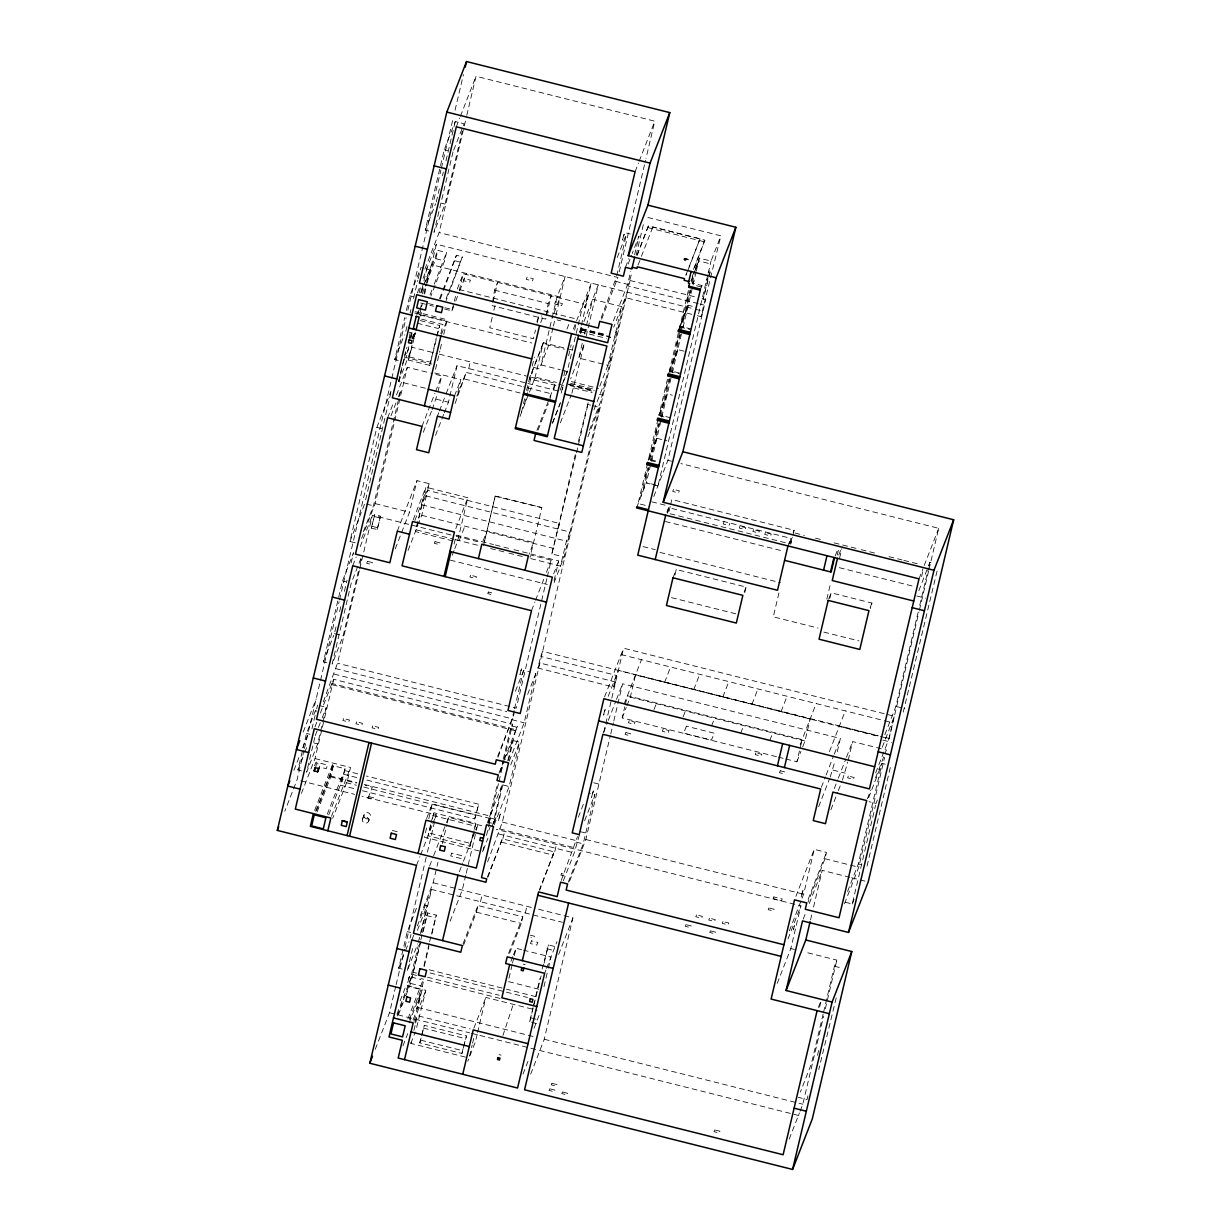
<?xml version="1.0" encoding="UTF-8"?>
<svg xmlns="http://www.w3.org/2000/svg" width="1231" height="1231" viewBox="0 0 1231 1231"><rect width="100%" height="100%" fill="white"/><g stroke="black" fill="none" stroke-linecap="round" stroke-linejoin="round"><path stroke-width="0.75" stroke-dasharray="5 3.75" d="M411.862 337.863C416.186 329.092 414.231 338.31 411.97 338.463M492.646 302.195L494.57 290.131L497.586 282.361L492.754 302.872M546.225 315.659L548.134 303.58L551.165 295.825L545.672 319.106L492.092 305.642M580.632 333.755L581.786 328.6L580.786 331.924L606.268 338.325M645.352 477.49L646.398 473.043M648.168 470.257L648.552 468.411M655.815 433.143L656.862 428.711M658.631 425.926L659.016 424.064M666.279 388.796L667.325 384.364M669.095 381.579L669.479 379.717M676.742 344.465L677.789 340.018M679.558 337.232L679.943 335.386M687.206 300.118L688.252 295.686M690.022 292.901L690.406 291.039M355.19 542.84L349.943 541.517L376.886 427.342L390.996 391.166M301.395 770.868L297.902 769.975L302.641 749.864M303.072 748.033L306.534 733.399L316.859 706.902M326.892 662.77L323.399 661.893L342.495 580.97L353.512 552.719L350.481 565.598M398.259 360.468L394.766 359.59L404.66 317.706M406.368 310.412L409.815 295.84L420.14 269.358M428.773 230.997L425.28 230.12L444.253 149.751L455.255 121.53L463.995 123.731L462.671 129.332M303.995 750.325L297.025 779.885L284.792 811.244M304.442 748.479L320.091 682.143M320.537 680.266L339.064 601.759M339.494 599.897L406.107 317.629M407.861 310.166L440.944 169.97M441.39 168.093L453.3 117.622M455.055 110.144L463.441 74.629M365.607 499.878L391.658 389.442M311.935 728.921L316.244 710.626M316.675 708.794L317.552 705.148M334.847 631.811L336.155 626.287M339.633 611.576L340.925 606.052M344.403 591.342L347.004 580.309M405.784 331.324L407.076 325.861M410.092 313.12L410.954 309.473M413.524 298.548L417.817 280.345M418.248 278.514L420.833 267.589L429.573 269.789L425.695 286.177M436.282 201.899L439.375 188.82M442.468 175.741L443.345 172.001M445.991 160.784L455.255 121.53M419.186 292.747L420.94 285.284M398.629 381.01L404.26 357.113M404.707 355.282L405.568 351.604M314.828 737.431L306.627 772.176L317.644 743.924L320.245 732.937M425.403 388.242L398.706 381.533L406.938 347.219M409.092 338.11L410.415 331.908M452.993 151.952L434.02 232.32L445.022 204.1L462.225 131.209M421.91 289.439L427.034 267.696M408.784 346.696L406.215 357.575L431.758 363.991M410.923 337.633L412.2 332.185M418.125 313.536L418.971 309.966M363.376 531.654L373.455 505.818L400.398 391.643L396.905 390.766M320.675 731.122L322.399 723.797M322.83 721.966L326.277 707.333L319.291 705.578M331.647 684.605L331.908 683.497L515.927 729.737L515.666 730.845L331.647 684.605L333.709 679.312L512.496 724.213L503.371 762.866M323.276 701.916L337.509 663.232L359.329 570.738M360.868 558.443L351.235 583.171L332.139 664.094L343.157 635.842L358.344 571.461M360.083 564.106L361.375 558.597M420.11 309.843L421.833 302.564M423.972 293.455L425.264 287.992M420.202 320.583L439.698 325.476L429.804 365.407L408.538 360.067L412.031 345.326M413.77 337.956L415.062 332.416M301.426 793.41L315.013 758.573L321.968 729.075M322.399 727.229L324.138 719.858M324.584 718.012L333.709 679.312M359.76 568.891L372.424 515.25L454.362 535.824M361.591 538.455L375.178 503.602L407.353 367.253L429.05 372.701M408.538 360.067L415.524 332.616M419.848 314.259L421.156 308.766M421.587 306.919L422.448 303.257M424.618 294.071L426.772 284.9M427.219 283.068L436.374 244.2L693.869 308.889M424.864 269.158L439.128 232.567L466.349 117.191M466.795 115.345L476.012 76.26L654.784 121.177L646.013 158.384M420.617 316.059L421.464 312.489M371.3 528.099L374.747 514.666L380.517 516.128L377.779 527.76L377.071 529.545L371.3 528.099L374.747 514.666M315.782 766.836L316.567 763.512L320.06 764.389L319.275 767.713M426.249 283.284L435.836 258.71L437.805 250.385L446.53 252.586L444.576 260.895L430.881 296.025M377.071 529.545L380.517 516.128M316.475 810.69L330.046 775.853L333.062 763.097L313.366 813.629M317.106 811.906L330.77 776.869L333.386 765.79L345.034 768.713L341.726 781.562L356.451 785.255M429.804 365.407L436.328 337.756M436.759 335.925L439.698 325.476M443.622 290.362L456.439 255.294L462.379 256.771L446.176 300.533M440.852 333.616L442.991 324.553L421.094 319.044M435.528 369.285L439.852 350.927M440.283 349.096L442.021 341.756M443.76 334.417L447.222 319.737L415.186 311.689M444.56 308.996L451.915 310.843L455.932 294.671M328.739 814.876L340.325 785.163L342.941 774.084L357.667 777.777M341.726 781.562L345.034 768.713M459.271 290.516L463.225 273.728L583.186 303.872L567.229 371.485L561.921 385.118M395.259 548.826L409.523 512.234L416.986 480.644L429.219 483.706L421.756 515.312L418.617 523.36M432.143 409.615L437.482 393.797M437.897 391.997L441.698 375.886L430.85 373.162M315.013 758.573L350.527 767.498L347.527 780.239L332.693 818.292M454.793 548.641L457.363 542.086L467.826 497.739L425.895 487.199L415.432 531.546L453.716 541.163M557.72 528.991L559.828 523.575L427.649 490.369L421.987 504.864L416.109 529.807L453.808 539.27M444.36 412.693L448.438 402.229L457.07 365.653L526.022 382.979M434.666 372.947L460.871 379.533L456.947 396.151L466.21 372.393L521.621 386.319M455.131 403.429L466.21 372.393M468.719 368.577L470.288 361.929M492.231 317.321L489.753 327.769L533.438 338.74L535.485 330.031M493.862 310.35L495.108 305.119M454.101 544.087L456.209 535.177L493.477 544.548M483.475 545.595L495.262 495.908L541.84 507.603L530.069 557.304M484.46 541.64L495.262 495.908M537.131 323.061L538.778 316.09M521.513 412.154L524.991 397.367M526.591 390.35L529.361 378.902L543.04 343.803L564.383 349.158M532.223 366.115L534.346 357.082M524.668 404.03L527.422 392.581M527.73 391.104L532.654 370.423M426.603 827.955L424.418 837.203L479.013 850.913M428.773 818.723L432.266 803.935L490.507 818.569L486.137 837.049M534.931 378.163L543.302 342.695L575.323 350.743M430.604 824.693L428.003 835.726L469.98 846.266L474.073 830.694M431.05 822.847L433.835 812.783L475.812 823.339L474.52 828.848M430.804 825.662L429.065 833.018L471.042 843.558M432.527 818.307L433.835 812.783M402.168 969.089L398.675 968.212L407.307 931.636L416.955 906.908M375.255 1049.304L389.519 1012.728L395.69 986.585M396.12 984.723L404.491 949.255M404.937 947.393L426.957 854.052M427.403 852.175L436.205 814.845L361.976 796.195M552.965 327.846L549.118 344.157L539.486 368.869L533.654 367.407M553.396 326.03L555.535 316.983M555.966 315.167L565.075 276.529L556.981 297.286L541.025 364.899L560.243 369.731M410.123 938.13L410.985 934.467M407.415 970.413L413.031 946.639M418.432 942.146L427.065 905.57L423.572 904.693M397.136 1016.037L408.677 986.416L418.371 945.377M421.448 932.329L431.573 889.428L562.49 922.311M420.233 915.879L433.143 882.765L437.99 862.208M442.391 843.527L446.807 824.847M447.253 822.97L448.576 817.369L483.26 826.078M405.876 995.617L410.631 983.431L420.356 941.761M420.802 939.884L422.125 934.283M422.556 932.421L427.588 912.894L436.313 915.095L431.542 935.314M500.017 998.418L420.925 978.553L420.71 979.445L411.985 977.245L421.417 939.053M423.172 931.575L427.588 912.894M549.657 400.398L551.226 393.751L523.467 386.78M553.735 389.935L555.304 383.287L529.392 376.778M423.987 965.612L429.188 943.546M429.619 941.7L436.313 915.095M424.172 966.581L428.942 946.347M563.844 375.855L565.568 368.546M568.584 355.759L571.169 344.788M574.631 330.17L575.923 324.692M409.369 1019.453L422.279 986.354L424.018 978.953M413.139 1019.714L417.894 1007.512L422.079 989.786L408.677 986.416M465.441 1057.106L410.846 1043.396L411.723 1039.703M413.908 1030.455L415.216 1024.915M415.647 1023.069L417.386 1015.683L470.165 1028.931M579.647 332.462L580.94 326.984M581.371 325.153L591.28 283.115L572.83 330.431M580.786 331.924L581.309 329.708L580.14 332.709M400.137 1000.818L406.138 985.431L425.849 990.386L415.909 1030.409M582.248 343.372L578.785 358.067L607.899 365.376L621.763 306.627L592.65 299.302L584.417 334.186M571.907 393.197L584.402 343.618L570.676 378.856M586.141 336.278L598.266 284.869L583.94 321.645M421.541 1035.471L424.341 1025.361L466.487 1035.948L461.933 1053.474L419.802 1042.888L421.11 1037.333M419.802 1042.888L424.341 1025.361M362.422 790.717L474.72 818.923L478.736 804.228L366.438 776.022M474.72 818.923L478.736 804.228M469.98 846.266L475.812 823.339M465.78 875.133L462.256 890.09L449.346 923.188M466.226 873.271L475.92 832.156M476.366 830.279L477.69 824.678L475.643 829.909M497.678 756.296L511.942 719.72L514.096 710.579M514.527 708.748L523.575 670.387L530.576 672.141M601.128 317.86L616.269 277.575M616.716 275.729L626.779 233.074L630.272 233.952M496.016 817.538L493.631 823.677L488.384 822.354L497.616 783.239M500.248 772.068L502.894 760.896M503.325 759.035L510.357 729.244L512.496 724.213M497.986 757.25L514.219 713.441M592.388 405.584L599.389 407.353L564.075 556.997L551.842 553.919L575.292 454.531M578.37 441.498L588.741 400.213M488.384 822.354L490.784 816.23L498.601 783.101M499.032 781.27L502.94 764.697M546.841 578.647L516.281 708.148L337.509 663.232M547.272 576.8L551.211 560.151L530.715 555.012M551.842 553.919L576.093 454.701M576.523 452.839L588.387 402.583M619.224 271.897L645.567 160.245M482.66 851.821L483.968 846.282M492.369 826.201L502.14 784.778L509.126 786.532L519.59 742.185L512.604 740.431L505.141 759.589M507.803 760.758L512.604 740.431M493.631 823.677L502.864 784.562M508.572 760.358L515.604 730.552L510.357 729.244M554.073 580.524L558.705 560.921L513.973 549.688M463.502 945.27L476.412 912.171L477.982 905.524L522.821 916.787L521.252 923.435L509.019 954.794M480.49 901.707L482.06 895.06M425.541 495.785L569.953 532.054L566.414 541.148L560.52 566.075L527.36 557.751M509.234 761.112L524.175 722.797L535.808 673.465L532.315 672.588M613.361 320.937L627.625 284.361L630.687 271.374M634.627 254.694L638.997 236.137L632.211 253.555M487.614 861.869L502.356 822.062L627.395 292.193L613.715 327.246M615.608 682.02L613.623 687.067L537.916 668.048L540.671 656.4L542.64 651.353L877.995 735.599M627.148 292.793L629.903 281.16M698.192 303.58L628.025 285.961L632.288 271.436M636.15 255.048L643.89 222.272M487.984 876.995L502.34 838.834L554.181 851.867L539.809 890.013M502.971 838.557L504.925 830.248M637.258 255.171L648.383 225.95L704.871 240.153L693.745 269.358M652.476 228.566L652.876 226.904L700.039 238.752L686.129 275.098M461.933 1053.474L463.256 1047.92M463.687 1046.058L466.487 1035.948M469.519 1056.167L472.135 1045.088M472.566 1043.242L474.32 1035.856M477.151 1034.394L475.412 1041.78L467.811 1061.276M477.597 1032.547L485.876 997.433L537.039 1010.297M512.111 964.904L508.188 981.538L539.455 989.385M512.542 963.057L513.85 957.518M514.296 955.671L516.035 948.285L521.559 949.67M525.329 912.971L526.899 906.324M683.882 259.556C684.605 255.848 691.807 261.311 686.436 260.926C681.005 259.987 686.929 257.879 688.344 260.68M554.796 851.575L556.751 843.266M647.598 463.256L638.089 503.541L649.737 506.464M658.062 418.909L648.552 459.209L660.201 462.133M670.664 417.786L659.016 414.862L668.525 374.563M679.466 373.024L669.479 370.516L678.989 330.231M691.591 329.108L679.943 326.184L689.452 285.884M640.905 496.324L647.614 467.903M649.629 459.348L650.845 454.208M651.368 451.992L658.077 423.572M660.093 415.001L661.309 409.861M661.832 407.646L668.541 379.225M670.156 372.377L671.772 365.515M672.295 363.299L679.404 333.17M679.804 331.462L682.236 321.183M682.759 318.967L689.468 290.547M691.483 281.976L694.946 271.066M643.721 489.107L649.214 465.826M650.43 460.686L653.661 446.991M654.184 444.76L659.678 421.494M660.893 416.355L664.125 402.645M664.648 400.429L670.141 377.148M671.357 372.008L674.588 358.298M675.111 356.082L680.605 332.801M681.005 331.093L685.052 313.967M685.575 311.751L691.068 288.469M692.284 283.33L694.299 274.759M650.584 464.764L646.275 482.998L657.923 485.922M651.645 460.471L661.047 420.417M661.801 417.232L671.51 376.071M672.264 372.885L681.974 331.739M683.036 327.446L692.622 286.792M693.068 284.946L696.115 272.02M696.3 270.974L699.377 258.156L711.026 261.08L720.874 235.829L647.029 217.272M701.67 286.623L701.932 285.515L691.945 283.007M536.424 1023.5L529.699 1021.807L533.054 1007.604M533.469 1005.819L534.762 999.726M535.654 996.556L539.994 978.183M542.163 968.982L548.441 944.9L555.166 946.593M529.699 1021.807L541.117 975.952M544.133 963.165L548.441 944.9M707.763 274.944L658.062 485.568L646.413 482.644M708.194 273.097L711.026 261.08M707.933 278.868L703.101 299.318L710.687 270.312L708.81 275.144M561.259 880.442L577.493 836.649M563.306 880.873L574.2 852.929L579.909 833.233M613.623 687.067L616.377 675.419L540.671 656.4M697.285 315.69L700.978 316.613L720.874 235.829M603.759 732.168L623.578 648.198L894.368 716.227L881.95 748.063M653.799 496.508L667.91 460.302L705.594 300.179M543.994 986.616L547.918 969.997M548.364 968.151L550.98 957.056L523.39 950.132M568.26 882.196L583.202 843.881L594.835 794.564L589.587 793.241M569.538 881.334L585.833 839.511L610.314 735.784M610.761 733.922L613.392 722.782M613.823 720.92L622.594 683.774L840.388 738.477L836.88 753.341M667.417 512.835L668.633 507.634L790.933 538.362L789.702 543.548M667.571 513.127L669.202 506.187L666.863 512.188M530.669 1074.109L544.256 1039.256L572.907 917.88L534.254 908.17M670.172 506.449L668.525 513.373L790.825 544.087L792.456 537.162M670.572 504.71L671.803 499.524L794.087 530.238L792.872 535.439M776.453 756.65L622.194 717.888L624.809 706.809M625.24 704.963L627.425 695.73L802.12 739.616L796.888 761.774L785.747 758.973M626.902 705.794L630.287 697.146L635.519 674.973L810.213 718.858L804.982 741.031L801.612 749.679M674.911 575.031L676.219 569.476L746.094 587.033L744.786 592.573M778.931 592.942L773.299 616.839L818.03 628.072M790.733 542.979L791.948 537.778M826.832 599.128L830.725 582.586M837.218 555.089L838.496 549.688M829.832 598.358L831.14 592.819L871.902 603.067L870.594 608.606M839.619 557.951L841.804 548.718M777.238 983.384L790.81 948.547L800.889 905.862L496.262 829.34M789.363 930.821L803.628 894.229L814.23 849.328L826.463 852.406L824.97 858.73L807.982 902.292M830.217 777.038L835.126 760.773M810.552 919.834L811.845 914.341M813.568 907.016L822.216 870.379L849.821 877.303M842.45 780.115L847.79 761.989M848.236 760.143L852.621 741.554L886.382 750.033L874.148 781.393M819.6 1007.158L820.908 1001.649M921.588 576.585L923.327 569.199M847.574 891.459L858.315 863.9L882.042 763.328L885.551 764.22M823.139 1014.098L811.414 1063.784L800.396 1092.051M823.57 1012.251L834.433 966.243L836.818 960.103L805.536 952.24M884.827 734.769L895.891 706.394L917.972 612.823M919.742 605.329L928.574 567.906M929.005 566.029L929.897 562.29L933.39 563.167M894.121 716.811L888.89 738.985L885.181 738.061M800.104 1111.178L802.812 1104.207L823.57 1016.252M825.339 1008.758L836.818 960.103M844.466 903.8L858.73 867.224L884.627 757.48M875.687 772.868L889.136 738.4L918.942 612.038M919.388 610.176L928.605 571.107M929.036 569.261L938.699 528.33L680.897 463.564M845.297 902.231L852.283 903.985L875.564 805.289M807.921 1095.867L807.059 1099.545L798.319 1097.36M817.476 1055.367L818.784 1049.858M867.055 866.085L890.352 767.39M836.218 997.879L818.769 1069.524M903.246 712.134L937.745 568.23M693.222 283.822L693.884 281.253M682.759 328.169L683.42 325.584M672.295 372.501L672.957 369.931M661.832 416.847L662.493 414.278M651.368 461.194L652.03 458.609M502.91 1035.502L513.281 1004.327M413.124 334.601L413.478 335.694L414.678 335.201M456.316 126.793L459.702 118.068M460.394 116.329L476.012 76.26M453.67 150.182L462.61 127.255M425.28 230.12L435.605 203.669M417.324 293.086L419.894 286.5M423.049 278.406L436.374 244.2M420.556 292.87L431.542 264.711L560.243 297.04L552.15 317.798M394.766 359.59L404.414 334.863M421.371 292.532L424.787 283.761M425.48 282.007L437.805 250.385M422.141 293.824L425.572 285.053M416.847 314.705L418.125 311.443M409.785 338.171L412.493 331.231M409.8 339.217L412.523 332.262M403.506 361.776L409.708 345.88M412.462 338.817L414.524 333.524L409.277 332.201M412.693 338.91L415.401 331.955M430.096 294.732L433.527 285.946M434.204 284.192L446.53 252.586M413.401 338.202L416.786 329.523M398.706 381.533L412.062 347.296L437.528 353.697M387.642 417.771L393.766 402.091M396.474 395.136L407.353 367.253M390.996 415.755L397.705 398.536M398.382 396.813L400.398 391.643M439.513 298.702L442.221 291.762M442.898 290.024L456.439 255.294M440.236 299.041L442.945 292.086M349.943 541.517L364.715 503.633M446.13 298.471L462.379 256.771M457.255 289.07L463.225 273.728M441.514 334.386L447.222 319.737M451.915 310.843L455.07 302.764M455.732 301.056L458.394 294.24M459.748 290.778L466.487 273.497M352.728 565.768L356.128 557.058M360.206 546.61L372.424 515.25M323.399 661.893L333.724 635.411M422.002 426.403L434.912 393.305M435.589 391.566L441.698 375.886M303.211 732.06L316.121 698.962M423.31 432.266L431.45 411.354M293.901 770.391L300.01 754.711M302.734 747.74L307.488 735.538M297.902 769.975L304.088 754.095M304.78 752.326L307.535 745.263M314.951 726.982L316.983 721.766M320.383 713.072L331.908 683.497M437.374 416.186L438.728 412.693M439.405 410.954L445.53 395.274M446.207 393.535L457.07 365.653M315.259 735.599L321.46 719.704M322.153 717.935L326.277 707.333M397.29 531.161L416.986 480.644M435.528 435.343L443.683 414.432M454.516 395.828L460.871 379.533M314.567 765.774L315.967 762.158L327.615 765.082L326.215 768.698L321.214 767.436M413.185 519.774L425.895 487.199M414.862 520.528L429.219 483.706M408.077 550.395L417.986 524.975M315.628 811.337L333.386 765.79M327.261 814.26L342.941 774.084M331.508 816.276L350.527 767.498M455.793 528.591L467.826 497.739M536.87 321.553L539.255 315.428L541.84 316.09M540.748 322.537L543.133 316.413M452.239 555.196L454.162 550.288M459.194 540.624L464.856 526.129M543.302 342.695L529.222 378.779L557.705 385.934M368.038 798.15L372.316 787.178L365.161 785.378M362.36 819.231L364.33 814.183M519.99 416.493L528.961 393.028M529.484 392.12L535.193 377.055L556.535 382.426M368.469 821.6A3.308 3.124 21.3 0 0 365.422 816.892A3.308 3.124 21.3 0 0 362.791 821.631A3.308 3.124 21.3 0 0 368.469 821.6L370.439 816.553M483.075 540.932L487.014 530.823L533.608 542.532L529.022 554.258M566.952 329.123L569.337 322.999M635.088 171.694L638.489 162.984M639.166 161.246L654.784 121.177M536.962 430.327L549.195 398.982M549.872 397.228L555.304 383.287M538.116 430.019L548.303 403.891M579.909 331.955L583.263 323.368M560.12 390.181L567.599 371.008M552.273 423.433L561.782 399.044M552.688 422.802L560.167 403.63M617.27 257.448L626.779 233.074M560.367 422.818L571.23 394.936M601.605 319.291L617.9 277.483L439.128 232.567M625.471 267.327L628.872 258.618M628.133 264.003L631.534 255.294M636.981 255.232L648.383 225.95M541.84 507.603L495.108 496.262M637.997 265.05L640.997 258.048M641.382 256.387L652.876 226.904M426.572 818.553L432.266 803.935M614.823 336.001L618.347 326.969M599.789 386.165L611.422 356.359M416.509 865.378L419.909 856.668M420.587 854.914L432.143 825.309M432.82 823.554L436.205 814.845M594.004 409.754L606.191 378.517M589.449 430.188L600.959 400.69L625.271 297.594L695.438 315.228M587.879 436.836L599.389 407.353M429.557 866.147L432.943 857.438M433.635 855.699L445.853 824.339M446.53 822.585L448.576 817.369M531.5 610.684L534.9 601.959M535.577 600.22L543.733 579.324M546.456 572.353L551.211 560.151M398.675 968.212L404.876 952.317M405.568 950.563L409.015 941.73M553.627 573.923L558.705 560.921M411.877 939.945L413.908 934.714M417.309 926.004L431.573 889.428M417.417 930.297L427.065 905.57M554.104 582.571L564.075 556.997M515.435 691.283L523.575 670.387M408.107 968.643L417.74 943.915M396.936 1014.159L413.247 972.336L416.57 973.167M685.852 275.159L700.039 238.752M398.398 1014.79L403.153 1002.588M527.668 694.361L535.808 673.465M537.916 668.048L539.886 663.001L615.592 682.005M693.468 269.42L704.871 240.153M459.348 871.717L462.748 863.008M463.425 861.269L474.966 831.648M692.161 276.683L699.377 258.156M498.986 773.176L503.833 760.743M504.525 758.973L515.927 729.737M690.976 280.806L698.731 260.926L710.379 263.849M515.666 730.845L517.728 725.536M695.515 269.62L698.331 262.403M500.386 771.791L504.448 761.327M407.907 1018.822L423.526 978.753M679.943 326.184L688.391 304.519M678.419 330.539L688.267 305.273L696.592 307.365M679.42 328.4L687.867 306.75M409.169 1022.884L422.079 989.786M487.199 823.093L502.14 784.778M510.757 764.836L519.59 742.185M488.599 823.447L490.507 818.569M402.952 1045.842L407.707 1033.655M413.862 1021.161L425.849 990.386M488.769 830.433L489.969 827.37M414.862 1022.176L417.386 1015.683M700.531 289.116L701.932 285.515M669.479 370.516L677.927 348.865M668.956 372.731L677.804 349.619L686.129 351.697M483.321 850.129L487.953 838.219M708.687 272.328L709.287 270.82M494.185 824.847L509.126 786.532M706.671 280.53L707.486 278.468M410.846 1043.396L415.278 1032.024M659.016 414.862L667.464 393.212M658.893 415.616L667.34 393.951L672.326 395.213M700.978 316.613L703.086 311.197L695.715 309.35M648.429 459.948L657 437.544M648.599 459.979L656.477 439.775M487.399 877.164L502.34 838.834M463.041 943.838L477.982 905.524M636.565 507.895L646.537 481.89M473.873 1028.208L485.876 997.433M604.559 696.961L623.348 648.799M608.191 696.407L618.347 670.372L877.765 736.2M508.557 953.363L522.821 916.787M510.973 961.273L512.865 956.395M513.496 954.779L516.035 948.285M539.24 890.182L554.181 851.867M603.575 732.553L607.652 722.105M608.329 720.35L615.792 701.193M616.485 699.454L622.594 683.774M578.339 817.184L584.448 801.504M672.972 577.785L676.219 569.476M624.255 703.84L641.474 659.678M622.194 717.888L626.24 707.517M584.648 820.677L594.835 794.564M544.641 973.306L545.902 970.043M546.549 968.428L556.997 941.623M535.9 996.679L506.495 989.201M724.059 521.759L723.182 524.021L729.014 525.483L729.891 523.221M654 709.533L656.538 703.039M664.632 682.282L670.587 667.002M558.628 954.471L572.907 917.88M534.039 1028.3L540.024 1012.913M523.006 1074.094L529.115 1058.414M683.128 716.842L685.652 710.349M693.745 689.606L699.7 674.311M744.155 592.019L746.094 587.033M711.61 725.782L714.78 717.673M722.859 696.915L728.829 681.62M787.978 545.933L790.933 538.362M793.179 532.577L794.087 530.238M740.723 733.107L743.893 724.982M751.987 704.224L757.942 688.945M835.218 555.966L837.819 549.288M838.773 555.027L842.035 546.687M769.837 740.416L773.006 732.291M781.1 711.549L787.055 696.254M828.771 598.881L831.14 592.819M800.227 744.478L816.168 703.563M796.888 761.774L800.935 751.402M870.132 607.606L871.902 603.067M829.402 751.649L845.297 710.887M821.369 787.255L825.447 776.807M826.124 775.068L833.587 755.896M834.279 754.157L840.388 738.477M818.661 806.659L829.54 778.777M834.279 788.594L837.665 779.885M838.357 778.13L845.82 758.973M846.497 757.234L852.621 741.554M919.003 578.847L922.911 568.83M924.204 565.491L938.699 528.33M795.888 896.368L814.23 849.328M830.894 809.736L837.68 792.302M838.373 790.564L841.758 781.854M918.834 590.665L927.82 567.614M928.513 565.829L929.897 562.29M787.978 938.976L800.889 905.862M808.121 899.446L826.463 852.406M803.197 919.157L805.92 912.186M809.306 903.477L822.216 870.379M867.363 798.811L870.763 790.102M868.624 797.78L882.042 763.328M877.349 799.981L876.01 803.428L869.024 801.673M852.283 903.985L854.299 898.815M818.323 1007.527L820.738 1001.342M789.225 1139.06L799.427 1112.932M688.529 259.833L684.082 258.725M444.253 149.751L447.745 150.628M647.998 227.612L704.486 241.815M441.529 203.223L445.022 204.1M696.546 285.73L701.532 286.977M630.134 280.545L694.761 296.779M702.147 298.641L705.84 299.564M615.392 281.284L627.625 284.361M700.039 304.057L703.732 304.98M455.131 260.834L461.071 262.326M435.836 258.71L444.576 260.895M679.82 326.923L689.806 329.431M494.57 290.131L548.134 303.58M459.086 289.531L577.216 319.214M557.12 319.922L560.613 320.799M581.724 328.615L605.437 334.478M581.586 328.985L607.068 335.386M580.97 329.616L610.422 337.017M581.494 330.108L610.607 337.432M409.815 295.84L413.308 296.733M428.511 303.58L434.02 304.965M445.053 307.735L452.408 309.581M420.663 302.995L428.019 304.842M429.85 305.303L433.527 306.227M669.356 371.27L679.343 373.778M414.678 313.013L446.699 321.06M419.802 314.89L531.777 343.018M417.247 323.214L438.498 328.554M561.998 370.177L567.229 371.485M571.276 381.564L598.574 388.427M570.569 383.364L594.234 389.304M568.645 384.041L594.127 390.442M568.43 384.534L593.988 390.812M570.045 385.58L593.711 391.535M439.359 354.159L527.545 376.317M558.643 384.118L563.629 385.38M573.938 387.965L592.142 392.535M599.42 394.366L603.067 395.274M660.57 416.032L663.894 416.863M527.868 383.441L559.074 391.273M409.738 357.005L430.988 362.345M587.156 404.276L590.649 405.153M464.641 379.04L520.082 392.981M656.877 438.298L666.863 440.806M436.205 399.167L448.438 402.229M667.91 460.302L671.618 461.24M651.768 460.794L655.092 461.625M376.886 427.342L383.872 429.096M795.041 533.054L804.366 535.393M815.538 538.193L823 540.07M834.172 542.886L839.773 544.287M842.681 545.01L859.361 549.211M861.208 549.672L877.888 553.858M888.997 556.658L901.969 559.905M903.831 560.382L920.496 564.567M651.722 501.802L665.709 505.31M665.371 521.498L783.947 551.288M839.296 567.66L913.417 586.279M916.756 595.973L925.497 598.174M643.013 546.579L655.246 549.657M660.031 552.442L780.469 582.694M421.987 504.864L566.414 541.148M375.178 503.602L409.523 512.234M421.756 515.312L553.95 548.518M366.469 504.064L373.455 505.818M495.339 545.01L512.111 549.226M456.224 536.301L480.444 542.379M374.055 516.466L379.825 517.912M455.608 539.732L479.459 545.718M490.523 548.503L507.095 552.657M508.942 553.119L525.529 557.289M823.831 632.088L859.038 640.936M671.51 597.65L735.876 613.823M372.008 526.314L377.779 527.76M450.315 560.12L547.287 584.479M895.891 706.394L904.616 708.594M342.495 580.97L345.988 581.848M621.086 654.569L882.565 720.243M884.427 720.72L891.875 722.582M885.412 737.461L889.136 738.4M839.327 726.167L878.457 736M880.334 736.477L885.92 737.877M882.75 740.093L891.49 742.278M630.287 697.146L804.982 741.031M334.417 633.642L343.157 635.842M832.925 770.067L845.158 773.145M778.3 757.111L783.885 758.511M335.432 668.541L506.772 711.58M334.124 674.08L512.912 718.996M511.942 719.72L524.175 722.797M511.819 725.951L517.051 727.275M593.665 782.778L598.912 784.085M858.315 863.9L861.808 864.778M824.97 858.73L858.73 867.224M306.534 733.399L310.027 734.276M851.652 877.765L866.378 881.473M314.151 743.047L317.644 743.924M344.341 770.468L359.067 774.176M580.278 831.664L587.279 833.418M366.869 780.085L477.336 807.844M585.833 839.511L803.628 894.229M330.046 775.853L356.821 782.577M364.268 784.439L490.784 816.23M347.265 780.885L356.221 783.131M330.77 776.869L342.418 779.792M490.107 817.969L495.339 819.277M363.822 787.101L476.12 815.322M502.356 822.062L578.062 841.081M576.2 842.127L583.202 843.881M340.325 785.163L355.051 788.871M499.678 828.925L575.385 847.944M300.733 780.823L354.559 794.334M432.773 815.491L474.766 826.047M498.509 833.91L574.2 852.929M501.556 842.173L553.396 855.191M392.335 830.479L397.582 831.787M790.81 948.547L794.503 949.47M834.433 966.243L841.419 967.997M433.143 882.765L532.423 907.709M476.412 912.171L521.252 923.435M530.284 935.191L534.469 936.237L533.746 938.099L530.961 937.391M426.526 915.602L435.266 917.803M546.933 948.762L555.335 950.871M407.307 931.636L410.8 932.513M523.206 964.165L525.175 964.673M429.25 969.797L504.664 988.739M430.034 972.967L527.514 997.464M427.496 977.229L499.232 995.248M413.031 974.537L416.524 975.414M410.631 983.431L422.279 986.354M531.192 1017.96L537.916 1019.653M417.894 1007.512L533.531 1036.564M544.256 1039.256L797.242 1102.807M799.088 1103.284L802.812 1104.207M389.519 1012.728L469.611 1032.84M471.473 1033.301L801.119 1116.117M423.295 1028.07L465.441 1038.656M499.078 1054.644L501.109 1055.152M420.848 1040.18L462.994 1050.766M408.907 977.86L407.738 982.846L409.538 976.245L408.907 977.86M562.367 388.242L561.213 393.12L562.906 386.888L562.367 388.242M419.294 998.049L416.678 1009.128L420.694 994.433L419.294 998.049M587.033 297.502L584.648 307.658L588.449 293.886L587.033 297.502M520.959 670.48L519.974 674.696L521.605 668.848L520.959 670.48M623.594 235.69L622.547 240.06L624.194 234.136L623.594 235.69M499.648 815.753L498.355 821.231L500.325 813.999L499.648 815.753M604.513 711.241L603.59 715.119L605.175 709.533L604.513 711.241M592.634 792.949L591.572 797.442L593.419 790.918L592.634 792.949M794.164 926.604L793.38 929.944L794.749 925.097L794.164 926.604M802.366 892.106L801.104 897.43L802.997 890.459L802.366 892.106M464.149 278.575L463.348 280.653L469.627 282.238L470.442 280.16L464.149 278.575M367.484 561.367L366.73 563.306L371.624 564.537L372.377 562.598L367.484 561.367M343.634 718.565L342.88 720.52L348.696 721.981L349.466 720.027L343.634 718.565M527.099 277.175L526.253 279.345L532.438 280.899L533.285 278.729L527.099 277.175M356.651 721.843L355.882 723.782L361.714 725.244L362.468 723.305L356.651 721.843M434.958 541.625L434.312 543.317L439.313 544.564L439.975 542.886L434.958 541.625M372.808 725.905L372.054 727.844L377.871 729.306L378.64 727.367L372.808 725.905M555.458 301.857L554.642 303.949L561.582 305.688L562.398 303.595L555.458 301.857M368.546 796.519L367.915 798.119L373.101 799.427L373.732 797.826L368.546 796.519M470.642 575.246L469.934 577.062L475.751 578.524L476.459 576.724L470.642 575.246M488.338 592.019L487.707 593.619L492.015 594.696L492.646 593.111L488.338 592.019M451.762 853.16L450.684 855.93L461.225 858.576L462.302 855.807L451.762 853.16M673.511 489.384L672.726 491.431L678.543 492.892L679.343 490.846L673.511 489.384M531.546 940.823L530.469 943.562L536.762 945.146L537.824 942.407L531.546 940.823M561.474 873.625L560.89 875.118L564.506 876.026L565.091 874.533L561.474 873.625M629.21 720.704L628.41 722.782L634.227 724.243L635.042 722.166L629.21 720.704M625.825 732.537L625.086 734.445L629.857 735.646L630.595 733.738L625.825 732.537M739.969 526.253L739.277 528.053L745.094 529.515L745.801 527.714L739.969 526.253M663.217 729.091L662.355 731.322L668.171 732.784L669.048 730.552L663.217 729.091M753.557 529.669L752.849 531.469L758.681 532.931L759.373 531.13L753.557 529.669M686.406 726.198L683.697 733.137L711.487 740.108L714.18 733.184L686.406 726.198M765.42 532.638L764.713 534.454L770.529 535.916L771.237 534.1L765.42 532.638M549.688 1088.789L549.057 1090.42L554.304 1091.728L554.935 1090.112L549.688 1088.789M551.827 1083.311L551.226 1084.865L556.458 1086.173L557.074 1084.619L551.827 1083.311M562.444 1091.989L561.813 1093.62L567.045 1094.944L567.691 1093.313L562.444 1091.989M685.882 924.681L685.252 926.312L690.483 927.62L691.16 925.912L685.882 924.681M755.942 752.849L755.249 754.634L761.066 756.111L761.758 754.311L755.942 752.849M696.531 914.895L695.823 916.741L701.639 918.203L702.362 916.356L696.531 914.895M709.471 918.188L708.764 919.988L714.58 921.45L715.288 919.649L709.471 918.188M710.395 930.851L709.764 932.467L715.011 933.79L715.642 932.159L710.395 930.851M780.223 770.775L779.469 772.714L783.901 773.822L784.655 771.883L780.223 770.775M722.966 921.573L722.258 923.373L728.075 924.835L728.783 923.035L722.966 921.573M768.867 907.955L768.206 909.647L773.453 910.971L774.114 909.263L768.867 907.955M773.884 896.907L773.206 898.63L781.531 900.723L782.208 898.984L773.884 896.907M848.297 776.038L847.605 777.823L853.406 779.331L854.129 777.5L848.297 776.038M714.657 1129.935L713.98 1131.643L719.227 1132.966L719.904 1131.243L714.657 1129.935M364.453 817.338A3.308 3.124 21.3 0 0 370.146 817.322A3.308 3.124 21.3 0 0 367.1 812.598A3.308 3.124 21.3 0 0 364.453 817.338"/><path stroke-width="1.5" d="M851.79 951.532L832.094 1002.065L786.086 990.509L805.797 939.976L851.79 951.532L812.291 1118.933L792.595 1169.45L369.823 1063.245L416.509 865.378L277.329 830.402L446.822 112.067L466.534 61.55L669.772 112.606L647.921 205.162L628.225 255.694L716.165 277.775L735.861 227.258L647.921 205.162M465.21 67.151L466.534 61.55M314.182 770.914L314.967 767.59L318.46 768.467L317.675 771.791L314.182 770.914L315.244 768.19M313.366 813.629L310.35 826.37L476.32 868.07L486.522 824.832L493.508 826.586L481.475 877.58L486.722 878.903L485.937 882.227L428.88 867.886L413.447 933.298L462.364 945.577L460.794 952.24L411.877 939.945L388.981 1036.948L402.383 1040.303L398.198 1058.044L517.574 1088.035L544.641 973.306L505.633 963.504L507.203 956.841L553.196 968.397M424.387 405.876L440.867 336.032M327.831 830.771L330.831 818.015L295.317 809.09L314.274 728.721L498.293 774.945L496.985 780.485L503.971 782.254L508.557 762.851L496.324 759.773L495.277 764.205L316.49 719.304L352.728 565.768L531.5 610.684L507.957 710.441L520.19 713.518L552.365 577.17L449.869 551.426M347.065 835.603L369.023 742.478M349.573 836.234L371.547 743.109M443.991 576.37L454.454 532.023L412.523 521.482L402.06 565.829L546.487 602.113M445.16 576.662L451.038 551.719M478.413 558.597L481.813 544.179L528.391 555.889L524.991 570.292M539.563 325.599L515.235 428.696L547.256 436.743L571.584 333.647M418.094 853.437L425.941 820.185L484.168 834.818M535.608 433.804L534.039 440.467L581.801 452.454L606.898 346.034L577.785 338.725M404.522 1059.629L413.185 1022.869L393.474 1017.914M578.57 335.401L554.242 438.498L583.371 445.807M442.56 940.607L457.994 875.21M628.225 255.694L650.06 163.123L669.772 112.606M634.627 257.294L631.888 268.943L625.471 267.327L623.378 276.206L611.161 273.128L635.088 171.694L456.316 126.793L419.432 283.084L598.204 328L599.774 321.353L612.007 324.415L607.683 342.71L416.678 294.732L392.35 397.828L450.592 412.447M462.748 1074.263L473.212 1029.916L528.037 1043.688M509.696 964.519L501.863 997.772L536.793 1006.558M522.344 960.657L538.562 891.921L557.181 896.599L560.582 882.181L567.583 883.95L566.137 890.044L783.932 944.746M521.867 967.581L521.221 970.351L523.206 970.844L523.852 968.074M691.114 271.497L688.375 283.13L689.529 283.422L688.621 287.3L700.27 290.224M568.63 903L524.56 1089.789L783.116 1154.74L817.122 1010.636M663.186 502.263L682.882 451.731L953.671 519.759L933.975 570.276L663.186 502.263L716.165 277.775M655.215 559.551L665.679 515.22M682.882 451.731L735.861 227.258M787.978 545.933L777.515 590.28L637.75 555.166L700.531 289.116L688.883 286.192M777.423 765.805L782.654 743.632M823.585 570.153L826.986 555.735M784.409 767.559L789.64 745.386M830.571 571.907L833.972 557.489M834.556 557.643L831.156 572.046L784.578 560.351M837.465 558.366L832.233 580.54L913.771 601.02M786.086 990.509L802.52 920.896L848.513 932.452L868.209 881.935L953.671 519.759M805.797 939.976L810.121 921.665M792.595 1169.45L832.094 1002.065M848.513 932.452L933.975 570.276M299.81 740.77L296.425 749.479L308.658 752.556M289.824 780.839L287.792 786.07L300.025 789.133M277.329 830.402L278.683 826.924M317.675 771.791L319.275 767.713M369.823 1063.245L372.531 1056.275M446.822 112.067L650.06 163.123M434.143 165.831L446.376 168.909M632.272 267.281L636.935 268.45L637.319 266.788L684.498 278.637L684.097 280.299L688.76 281.468M415.186 246.215L427.403 249.278M690.329 332.355L678.681 329.431L678.158 331.647L689.806 334.57M678.419 330.539L690.068 333.463M679.866 376.701L668.218 373.762L667.694 375.978L679.343 378.917M667.956 374.87L679.604 377.809M399.613 312.166L411.846 315.244M408.523 327.908L531.715 358.852M564.706 394.151L593.819 401.46M669.402 421.033L657.754 418.109L657.231 420.325L668.879 423.249M657.492 419.217L669.141 422.141M523.606 393.212L555.627 401.26M523.344 394.32L555.366 402.368M384.58 375.901L396.797 378.979M428.311 389.242L454.516 395.828L449.023 419.109L437.374 416.186L428.742 452.762L416.509 449.684L422.002 426.403L387.642 417.771L355.467 554.135L389.827 562.752L397.29 531.161L409.523 534.239M515.497 427.588L547.518 435.62M658.939 465.38L647.291 462.456L646.767 464.672L658.416 467.595M647.029 463.564L658.677 466.487M648.475 509.726L636.827 506.787L636.565 507.895L919.003 578.847L869.425 788.917L598.635 720.889M912.202 607.668L924.435 610.745M332.385 597.066L344.618 600.128M878.195 751.787L890.428 754.849M874.656 766.744L603.867 698.731L572.23 832.864L579.216 834.618L602.898 734.292L820.692 789.009L813.229 820.6L825.462 823.662L832.91 792.072L866.686 800.565L839.034 917.741L805.259 909.263L806.751 902.923L794.534 899.861L771.114 999.064L829.355 1013.698M313.29 677.989L325.523 681.051M483.337 838.296L480.429 837.572L479.782 840.342L482.69 841.081M342.31 820.892L347.25 822.139M537.778 895.245L781.193 956.395M396.89 948.516L409.123 951.578M388.257 985.092L400.49 988.17M794.103 1108.177L806.32 1111.254M411.062 1031.917L469.288 1046.55M409.107 339.91L408.446 342.68L411.369 343.418L412.016 340.648L409.107 339.91M418.632 299.564L416.663 307.873L425.403 310.074L427.357 301.764L418.632 299.564M416.216 316.336L413.262 328.846L416.17 329.585L419.125 317.059L416.216 316.336M314.259 814.83L311.643 825.924L323.291 828.848L325.907 817.769L314.259 814.83M436.805 305.657L435.497 311.197L441.437 312.689L442.745 307.15L436.805 305.657M342.372 820.615L341.264 825.339L346.203 826.57L347.327 821.862L342.372 820.615M391.273 833.202L390.104 838.188L395.336 839.511L396.52 834.51L391.273 833.202M393.551 1022.869L390.935 1033.948L402.583 1036.871L405.199 1025.792L393.551 1022.869M440.667 845.605L439.621 850.036L444.283 851.206L445.33 846.774L440.667 845.605M406.892 996.956L405.876 1001.265L409.615 1002.188L410.615 997.895L406.892 996.956M419.925 968.689L418.417 975.06L425.11 976.737L426.618 970.367L419.925 968.689M497.924 1057.598L497.478 1059.506L499.509 1060.014L499.955 1058.106L497.924 1057.598M530.284 998.756L529.622 1001.526L532.207 1002.172L532.869 999.403L530.284 998.756M672.972 577.785L666.433 605.498L736.323 623.055L742.862 595.342L672.972 577.785M828.186 600.405L819.03 639.197L859.792 649.445L868.948 610.638L828.186 600.405"/></g></svg>
